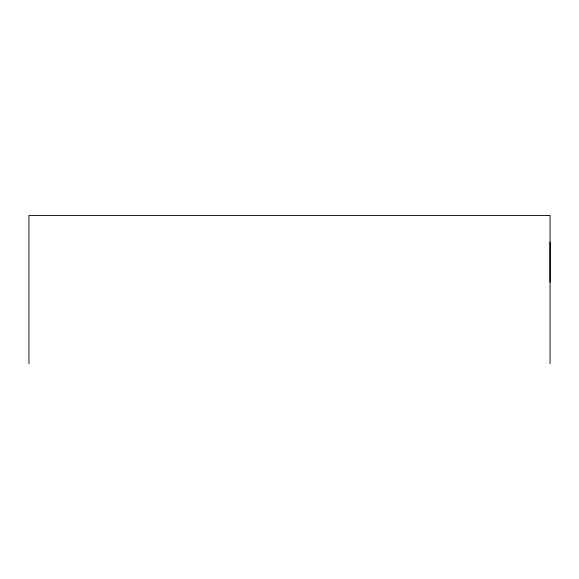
<?xml version="1.0" encoding="UTF-8"?>
<svg xmlns="http://www.w3.org/2000/svg" width="579" height="579" viewBox="0 0 579 579"><rect width="100%" height="100%" fill="white"/><g stroke="black" fill="none" stroke-linecap="round" stroke-linejoin="round"><path stroke-width="0.87" d="M550.05 282.183L550.05 242.109M550.05 363.561L550.05 215.439L28.95 215.439L28.95 363.561"/></g></svg>
